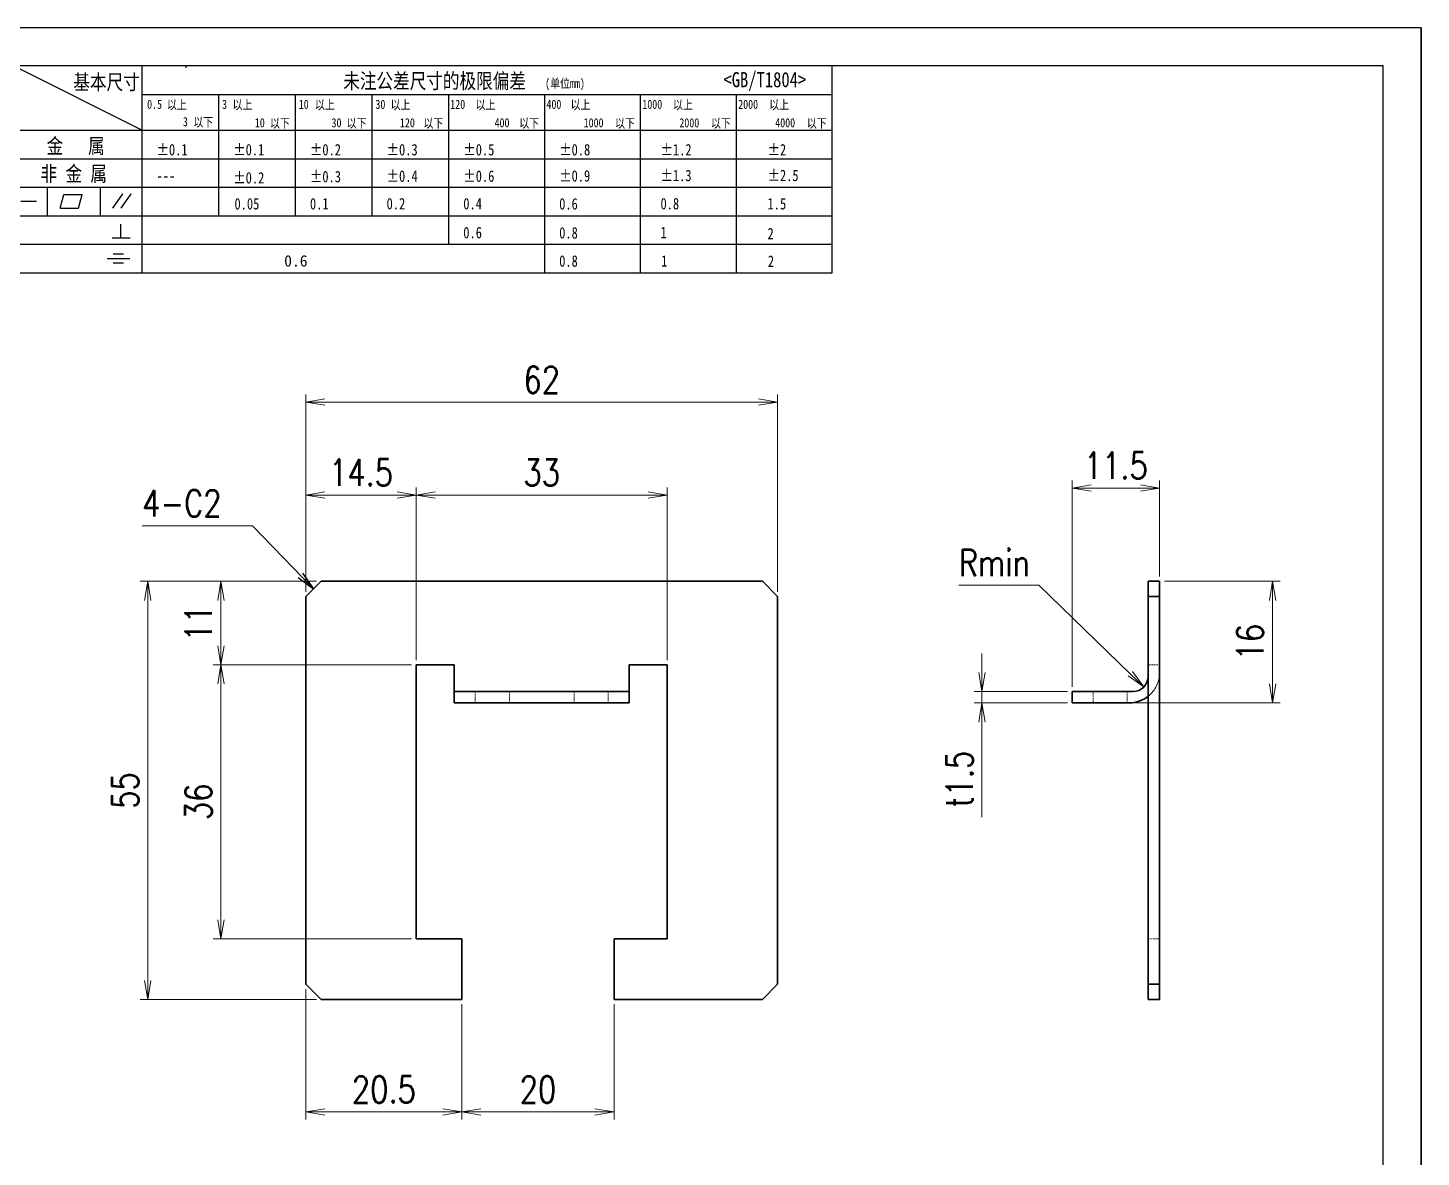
# Model space of a CAD drawing. Header units: millimetres. Extents: x 1201 to 11615, y -7347 to 2683.
# Drawn here: x 4420.2 to 4603.3, y 1664.2 to 1812.7 of the extents above; entities that cross this region are included whole.
import ezdxf

# ---------------------------------------------------------------- set-up
doc = ezdxf.new("R2010")
doc.units = ezdxf.units.MM
doc.linetypes.add('AM_ISO02W050x2', pattern=[3.75, 3, -0.75])
for name, color, linetype, lineweight in [('DIM', 3, 'Continuous', 20), ('DRAWING', 7, 'Continuous', 35), ('HIDDEN', 1, 'AM_ISO02W050x2', 18), ('图框', 7, 'Continuous', 15)]:
    doc.layers.add(name, color=color, linetype=linetype, lineweight=lineweight)
doc.layers.add('图\\M+19E79\\M+195B6\\M+18E9A', color=7, linetype='Continuous')
doc.styles.add('DIM', font='romans.shx', dxfattribs={"width": 0.8, "bigfont": 'bigfont.shx'})
doc.styles.add('国标', font='simfang.ttf', dxfattribs={"width": 0.8})
doc.dimstyles.new('YH 1-1', dxfattribs={"dimtxt": 3.5, "dimasz": 2.5, "dimexe": 1, "dimexo": 0.625, "dimgap": 1.2, "dimtad": 1, "dimtoh": 1, "dimzin": 9, "dimdsep": 46, "dimtxsty": 'DIM', "dimblk": 'OPEN', "dimcen": 0, "dimclrd": 8, "dimclre": 8, "dimclrt": 2, "dimazin": 2, "dimtfac": 0.5, "dimtmove": 0, "dimatfit": 3, "dimldrblk": 'OPEN', "dimfxl": 0, "dimtolj": 1, "dimlwd": 13, "dimlwe": 13, "dimarcsym": 0})
doc.dimstyles.new('YH 1-1$0', dxfattribs={"dimtxt": 3.5, "dimasz": 2.5, "dimexe": 1, "dimexo": 0.625, "dimgap": 1.2, "dimtad": 1, "dimzin": 9, "dimdsep": 46, "dimtxsty": 'DIM', "dimblk": 'OPEN', "dimcen": 0, "dimclrd": 8, "dimclre": 8, "dimclrt": 2, "dimazin": 2, "dimtfac": 0.5, "dimtmove": 0, "dimatfit": 3, "dimldrblk": 'OPEN', "dimfxl": 0, "dimtolj": 1, "dimlwd": 13, "dimlwe": 13, "dimarcsym": 0})
doc.dimstyles.new('YH 1-1$4', dxfattribs={"dimtxt": 3.5, "dimasz": 2.5, "dimexe": 1, "dimexo": 0.625, "dimgap": 1.2, "dimtad": 1, "dimtoh": 1, "dimzin": 9, "dimdsep": 46, "dimtxsty": 'DIM', "dimblk": 'OPEN', "dimcen": 0, "dimclrd": 8, "dimclre": 8, "dimclrt": 2, "dimazin": 2, "dimtfac": 0.5, "dimtmove": 0, "dimatfit": 3, "dimldrblk": 'OPEN', "dimfxl": 0, "dimtolj": 1, "dimlwd": 13, "dimlwe": 13, "dimarcsym": 0})

# ---------------------------------------------------------------- blocks, each defined once
blk = doc.blocks.new('_Open')
at = {"color": 0, "linetype": 'ByBlock', "lineweight": -2}
for p, q in [((-1, 0.167), (0, 0)), ((-1, -0.167), (0, 0)), ((0, 0), (-1, 0))]:
    blk.add_line(p, q, dxfattribs=at)
blk = doc.blocks.new('*D96')
at = {"layer": 'Defpoints', "color": 0, "ltscale": 2, "transparency": 16777216}
for p in [(4518.71, 1763.43), (4456.71, 1737.87), (4518.71, 1737.87)]:
    blk.add_point(p, dxfattribs=at)
at = {"layer": 'DIM', "color": 8, "lineweight": 13, "ltscale": 2, "transparency": 16777216}
for p, q in [((4456.71, 1738.5), (4456.71, 1764.43)), ((4518.71, 1738.5), (4518.71, 1764.43)), ((4459.21, 1763.43), (4516.21, 1763.43))]:
    blk.add_line(p, q, dxfattribs=at)
at = {"layer": 'DIM', "color": 8, "lineweight": 13, "ltscale": 2, "transparency": 16777216, "xscale": 2.5, "yscale": 2.5, "zscale": 2.5, "rotation": 180}
blk.add_blockref('_Open', (4456.71, 1763.43), dxfattribs=at)
at = {"layer": 'DIM', "color": 8, "lineweight": 13, "ltscale": 2, "transparency": 16777216, "xscale": 2.5, "yscale": 2.5, "zscale": 2.5}
blk.add_blockref('_Open', (4518.71, 1763.43), dxfattribs=at)
at = {"layer": 'DIM', "color": 2, "ltscale": 2, "transparency": 16777216, "insert": (4487.71, 1766.38), "char_height": 3.5, "attachment_point": 5, "style": 'DIM'}
blk.add_mtext('\\A1;62', dxfattribs=at)
blk = doc.blocks.new('*D97')
at = {"layer": 'Defpoints', "color": 0, "ltscale": 2, "transparency": 16777216}
for p in [(4458.71, 1739.87), (4435.92, 1684.87), (4458.71, 1684.87)]:
    blk.add_point(p, dxfattribs=at)
at = {"layer": 'DIM', "color": 8, "lineweight": 13, "ltscale": 2, "transparency": 16777216}
for p, q in [((4458.09, 1739.87), (4434.92, 1739.87)), ((4435.92, 1737.37), (4435.92, 1687.37)), ((4458.09, 1684.87), (4434.92, 1684.87))]:
    blk.add_line(p, q, dxfattribs=at)
at = {"layer": 'DIM', "color": 8, "lineweight": 13, "ltscale": 2, "transparency": 16777216, "xscale": 2.5, "yscale": 2.5, "zscale": 2.5}
for p, rotation in [((4435.92, 1739.87), 90), ((4435.92, 1684.87), 270)]:
    blk.add_blockref('_Open', p, dxfattribs=dict(at, rotation=rotation))
at = {"layer": 'DIM', "color": 2, "ltscale": 2, "transparency": 16777216, "insert": (4432.97, 1712.37), "char_height": 3.5, "attachment_point": 5, "rotation": 90, "style": 'DIM'}
blk.add_mtext('\\A1;55', dxfattribs=at)
blk = doc.blocks.new('*D122')
at = {"layer": 'Defpoints', "color": 0, "ltscale": 2, "transparency": 16777216}
for p in [(4456.71, 1751.22), (4456.71, 1737.87), (4471.21, 1728.87)]:
    blk.add_point(p, dxfattribs=at)
at = {"layer": 'DIM', "color": 8, "lineweight": 13, "ltscale": 2, "transparency": 16777216}
for p, q in [((4456.71, 1738.5), (4456.71, 1752.22)), ((4468.71, 1751.22), (4459.21, 1751.22)), ((4471.21, 1729.5), (4471.21, 1752.22))]:
    blk.add_line(p, q, dxfattribs=at)
at = {"layer": 'DIM', "color": 8, "lineweight": 13, "ltscale": 2, "transparency": 16777216, "xscale": 2.5, "yscale": 2.5, "zscale": 2.5, "rotation": 180}
blk.add_blockref('_Open', (4456.71, 1751.22), dxfattribs=at)
at = {"layer": 'DIM', "color": 8, "lineweight": 13, "ltscale": 2, "transparency": 16777216, "xscale": 2.5, "yscale": 2.5, "zscale": 2.5}
blk.add_blockref('_Open', (4471.21, 1751.22), dxfattribs=at)
at = {"layer": 'DIM', "color": 2, "ltscale": 2, "transparency": 16777216, "insert": (4463.96, 1754.17), "char_height": 3.5, "attachment_point": 5, "style": 'DIM'}
blk.add_mtext('\\A1;14.5', dxfattribs=at)
blk = doc.blocks.new('*D123')
at = {"layer": 'Defpoints', "color": 0, "ltscale": 2, "transparency": 16777216}
for p in [(4504.21, 1751.22), (4471.21, 1728.87), (4504.21, 1728.87)]:
    blk.add_point(p, dxfattribs=at)
at = {"layer": 'DIM', "color": 8, "lineweight": 13, "ltscale": 2, "transparency": 16777216}
for p, q in [((4471.21, 1729.5), (4471.21, 1752.22)), ((4473.71, 1751.22), (4501.71, 1751.22)), ((4504.21, 1729.5), (4504.21, 1752.22))]:
    blk.add_line(p, q, dxfattribs=at)
at = {"layer": 'DIM', "color": 8, "lineweight": 13, "ltscale": 2, "transparency": 16777216, "xscale": 2.5, "yscale": 2.5, "zscale": 2.5, "rotation": 180}
blk.add_blockref('_Open', (4471.21, 1751.22), dxfattribs=at)
at = {"layer": 'DIM', "color": 8, "lineweight": 13, "ltscale": 2, "transparency": 16777216, "xscale": 2.5, "yscale": 2.5, "zscale": 2.5}
blk.add_blockref('_Open', (4504.21, 1751.22), dxfattribs=at)
at = {"layer": 'DIM', "color": 2, "ltscale": 2, "transparency": 16777216, "insert": (4487.71, 1754.17), "char_height": 3.5, "attachment_point": 5, "style": 'DIM'}
blk.add_mtext('\\A1;33', dxfattribs=at)
blk = doc.blocks.new('*D124')
at = {"layer": 'Defpoints', "color": 0, "ltscale": 2, "transparency": 16777216}
for p in [(4456.71, 1686.87), (4477.21, 1684.87), (4456.71, 1670.1)]:
    blk.add_point(p, dxfattribs=at)
at = {"layer": 'DIM', "color": 8, "lineweight": 13, "ltscale": 2, "transparency": 16777216}
for p, q in [((4456.71, 1686.25), (4456.71, 1669.1)), ((4477.21, 1684.25), (4477.21, 1669.1)), ((4474.71, 1670.1), (4459.21, 1670.1))]:
    blk.add_line(p, q, dxfattribs=at)
at = {"layer": 'DIM', "color": 8, "lineweight": 13, "ltscale": 2, "transparency": 16777216, "xscale": 2.5, "yscale": 2.5, "zscale": 2.5, "rotation": 180}
blk.add_blockref('_Open', (4456.71, 1670.1), dxfattribs=at)
at = {"layer": 'DIM', "color": 8, "lineweight": 13, "ltscale": 2, "transparency": 16777216, "xscale": 2.5, "yscale": 2.5, "zscale": 2.5}
blk.add_blockref('_Open', (4477.21, 1670.1), dxfattribs=at)
at = {"layer": 'DIM', "color": 2, "ltscale": 2, "transparency": 16777216, "insert": (4466.96, 1673.05), "char_height": 3.5, "attachment_point": 5, "style": 'DIM'}
blk.add_mtext('\\A1;20.5', dxfattribs=at)
blk = doc.blocks.new('*D125')
at = {"layer": 'Defpoints', "color": 0, "ltscale": 2, "transparency": 16777216}
for p in [(4477.21, 1684.87), (4497.21, 1684.87), (4497.21, 1670.1)]:
    blk.add_point(p, dxfattribs=at)
at = {"layer": 'DIM', "color": 8, "lineweight": 13, "ltscale": 2, "transparency": 16777216}
for p, q in [((4477.21, 1684.25), (4477.21, 1669.1)), ((4497.21, 1684.25), (4497.21, 1669.1)), ((4479.71, 1670.1), (4494.71, 1670.1))]:
    blk.add_line(p, q, dxfattribs=at)
at = {"layer": 'DIM', "color": 8, "lineweight": 13, "ltscale": 2, "transparency": 16777216, "xscale": 2.5, "yscale": 2.5, "zscale": 2.5, "rotation": 180}
blk.add_blockref('_Open', (4477.21, 1670.1), dxfattribs=at)
at = {"layer": 'DIM', "color": 8, "lineweight": 13, "ltscale": 2, "transparency": 16777216, "xscale": 2.5, "yscale": 2.5, "zscale": 2.5}
blk.add_blockref('_Open', (4497.21, 1670.1), dxfattribs=at)
at = {"layer": 'DIM', "color": 2, "ltscale": 2, "transparency": 16777216, "insert": (4487.21, 1673.05), "char_height": 3.5, "attachment_point": 5, "style": 'DIM'}
blk.add_mtext('\\A1;20', dxfattribs=at)
blk = doc.blocks.new('*D126')
at = {"layer": 'Defpoints', "color": 0, "ltscale": 2, "transparency": 16777216}
for p in [(4445.54, 1728.87), (4471.21, 1728.87), (4471.21, 1692.87)]:
    blk.add_point(p, dxfattribs=at)
at = {"layer": 'DIM', "color": 8, "lineweight": 13, "ltscale": 2, "transparency": 16777216}
for p, q in [((4470.59, 1728.87), (4444.54, 1728.87)), ((4445.54, 1695.37), (4445.54, 1726.37)), ((4470.59, 1692.87), (4444.54, 1692.87))]:
    blk.add_line(p, q, dxfattribs=at)
at = {"layer": 'DIM', "color": 8, "lineweight": 13, "ltscale": 2, "transparency": 16777216, "xscale": 2.5, "yscale": 2.5, "zscale": 2.5}
for p, rotation in [((4445.54, 1728.87), 90), ((4445.54, 1692.87), 270)]:
    blk.add_blockref('_Open', p, dxfattribs=dict(at, rotation=rotation))
at = {"layer": 'DIM', "color": 2, "ltscale": 2, "transparency": 16777216, "insert": (4442.59, 1710.87), "char_height": 3.5, "attachment_point": 5, "rotation": 90, "style": 'DIM'}
blk.add_mtext('\\A1;36', dxfattribs=at)
blk = doc.blocks.new('*D127')
at = {"layer": 'Defpoints', "color": 0, "ltscale": 2, "transparency": 16777216}
for p in [(4557.42, 1752.14), (4568.92, 1739.87), (4557.42, 1725.37)]:
    blk.add_point(p, dxfattribs=at)
at = {"layer": 'DIM', "color": 8, "lineweight": 13, "ltscale": 2, "transparency": 16777216}
for p, q in [((4557.42, 1726), (4557.42, 1753.14)), ((4568.92, 1740.5), (4568.92, 1753.14)), ((4566.42, 1752.14), (4559.92, 1752.14))]:
    blk.add_line(p, q, dxfattribs=at)
at = {"layer": 'DIM', "color": 8, "lineweight": 13, "ltscale": 2, "transparency": 16777216, "xscale": 2.5, "yscale": 2.5, "zscale": 2.5, "rotation": 180}
blk.add_blockref('_Open', (4557.42, 1752.14), dxfattribs=at)
at = {"layer": 'DIM', "color": 8, "lineweight": 13, "ltscale": 2, "transparency": 16777216, "xscale": 2.5, "yscale": 2.5, "zscale": 2.5}
blk.add_blockref('_Open', (4568.92, 1752.14), dxfattribs=at)
at = {"layer": 'DIM', "color": 2, "ltscale": 2, "transparency": 16777216, "insert": (4563.17, 1755.09), "char_height": 3.5, "attachment_point": 5, "style": 'DIM'}
blk.add_mtext('\\A1;11.5', dxfattribs=at)
blk = doc.blocks.new('*D128')
at = {"layer": 'Defpoints', "color": 0, "ltscale": 2, "transparency": 16777216}
for p in [(4557.42, 1725.37), (4545.56, 1723.87), (4557.42, 1723.87)]:
    blk.add_point(p, dxfattribs=at)
at = {"layer": 'DIM', "color": 8, "lineweight": 13, "ltscale": 2, "transparency": 16777216}
for p, q in [((4545.56, 1727.87), (4545.56, 1730.37)), ((4556.8, 1725.37), (4544.56, 1725.37)), ((4545.56, 1725.37), (4545.56, 1723.87)), ((4556.8, 1723.87), (4544.56, 1723.87)), ((4545.56, 1721.37), (4545.56, 1708.87))]:
    blk.add_line(p, q, dxfattribs=at)
at = {"layer": 'DIM', "color": 8, "lineweight": 13, "ltscale": 2, "transparency": 16777216, "xscale": 2.5, "yscale": 2.5, "zscale": 2.5}
for p, rotation in [((4545.56, 1725.37), 270), ((4545.56, 1723.87), 90)]:
    blk.add_blockref('_Open', p, dxfattribs=dict(at, rotation=rotation))
at = {"layer": 'DIM', "color": 2, "ltscale": 2, "transparency": 16777216, "insert": (4542.61, 1713.87), "char_height": 3.5, "attachment_point": 5, "rotation": 90, "style": 'DIM'}
blk.add_mtext('\\A1;t1.5', dxfattribs=at)
blk = doc.blocks.new('*D135')
at = {"layer": 'Defpoints', "color": 0, "ltscale": 2, "transparency": 16777216}
for p in [(4565.42, 1727.37), (4566.86, 1725.98)]:
    blk.add_point(p, dxfattribs=at)
at = {"layer": 'DIM', "color": 8, "lineweight": 13, "ltscale": 2, "transparency": 16777216}
for p, q in [((4542.54, 1739.36), (4553.07, 1739.36)), ((4553.07, 1739.36), (4565.06, 1727.72))]:
    blk.add_line(p, q, dxfattribs=at)
at = {"layer": 'DIM', "color": 8, "lineweight": 13, "ltscale": 2, "transparency": 16777216, "xscale": 2.5, "yscale": 2.5, "zscale": 2.5, "rotation": 315.8719210665044}
blk.add_blockref('_Open', (4566.86, 1725.98), dxfattribs=at)
at = {"layer": 'DIM', "color": 2, "ltscale": 2, "transparency": 16777216, "insert": (4547.2, 1742.31), "char_height": 3.5, "attachment_point": 5, "style": 'DIM'}
blk.add_mtext('\\A1;{\\Fromans,bigfont|c134;Rmin}', dxfattribs=at)
blk = doc.blocks.new('*D136')
at = {"layer": 'Defpoints', "color": 0, "ltscale": 2, "transparency": 16777216}
for p in [(4568.92, 1739.87), (4583.78, 1739.87), (4564.92, 1723.87)]:
    blk.add_point(p, dxfattribs=at)
at = {"layer": 'DIM', "color": 8, "lineweight": 13, "ltscale": 2, "transparency": 16777216}
for p, q in [((4569.55, 1739.87), (4584.78, 1739.87)), ((4583.78, 1726.37), (4583.78, 1737.37)), ((4565.55, 1723.87), (4584.78, 1723.87))]:
    blk.add_line(p, q, dxfattribs=at)
at = {"layer": 'DIM', "color": 8, "lineweight": 13, "ltscale": 2, "transparency": 16777216, "xscale": 2.5, "yscale": 2.5, "zscale": 2.5}
for p, rotation in [((4583.78, 1739.87), 90), ((4583.78, 1723.87), 270)]:
    blk.add_blockref('_Open', p, dxfattribs=dict(at, rotation=rotation))
at = {"layer": 'DIM', "color": 2, "ltscale": 2, "transparency": 16777216, "insert": (4580.83, 1731.87), "char_height": 3.5, "attachment_point": 5, "rotation": 90, "style": 'DIM'}
blk.add_mtext('\\A1;16', dxfattribs=at)
blk = doc.blocks.new('*D137')
at = {"layer": 'Defpoints', "color": 0, "ltscale": 2, "transparency": 16777216}
for p in [(4445.54, 1739.87), (4458.71, 1739.87), (4471.21, 1728.87)]:
    blk.add_point(p, dxfattribs=at)
at = {"layer": 'DIM', "color": 8, "lineweight": 13, "ltscale": 2, "transparency": 16777216}
for p, q in [((4458.09, 1739.87), (4444.54, 1739.87)), ((4445.54, 1731.37), (4445.54, 1737.37)), ((4470.59, 1728.87), (4444.54, 1728.87))]:
    blk.add_line(p, q, dxfattribs=at)
at = {"layer": 'DIM', "color": 8, "lineweight": 13, "ltscale": 2, "transparency": 16777216, "xscale": 2.5, "yscale": 2.5, "zscale": 2.5}
for p, rotation in [((4445.54, 1739.87), 90), ((4445.54, 1728.87), 270)]:
    blk.add_blockref('_Open', p, dxfattribs=dict(at, rotation=rotation))
at = {"layer": 'DIM', "color": 2, "ltscale": 2, "transparency": 16777216, "insert": (4442.59, 1734.37), "char_height": 3.5, "attachment_point": 5, "rotation": 90, "style": 'DIM'}
blk.add_mtext('\\A1;11', dxfattribs=at)
blk = doc.blocks.new('GZDEH零件A4图框V01版')
at = {"layer": 'Defpoints', "linetype": 'Continuous'}
for p, q in [((210, 297), (0, 297)), ((210, 0), (210, 297)), ((210, 297), (210, 0))]:
    blk.add_line(p, q, dxfattribs=at)
at = {"layer": '图\\M+19E79\\M+195B6\\M+18E9A', "linetype": 'Continuous'}
for p, q in [((205, 292), (25, 292)), ((205, 13.5), (205, 292))]:
    blk.add_line(p, q, dxfattribs=at)
at = {"layer": '图\\M+19E79\\M+195B6\\M+18E9A', "color": 9}
for p, q in [((25, 292), (41.88, 283.54)), ((41.88, 264.79), (41.88, 292)), ((47.66, 291.75), (47.66, 292)), ((132.6, 264.79), (132.6, 292)), ((41.88, 288.22), (132.6, 288.22)), ((51.96, 272.29), (51.96, 288.22)), ((62.04, 272.29), (62.04, 288.22)), ((72.12, 272.29), (72.12, 288.22)), ((82.2, 268.54), (82.2, 288.22)), ((94.8, 264.79), (94.8, 288.22)), ((107.4, 264.79), (107.4, 288.22)), ((120, 264.79), (120, 288.22)), ((25, 283.54), (132.6, 283.54)), ((25, 279.79), (132.6, 279.79)), ((25, 276.04), (132.6, 276.04)), ((29.43, 272.34), (29.43, 276.04)), ((31.1, 273.3), (31.58, 275.09)), ((31.58, 275.09), (33.99, 275.09)), ((33.51, 273.3), (33.99, 275.09)), ((36.42, 272.34), (36.42, 276.04)), ((38.03, 273.3), (39.36, 275.16)), ((39.11, 273.3), (40.45, 275.16)), ((25.94, 274.19), (28, 274.19)), ((31.1, 273.3), (33.51, 273.3)), ((25, 272.29), (132.6, 272.29)), ((39.09, 269.41), (39.09, 271.18)), ((37.93, 269.41), (40.32, 269.41)), ((25, 268.54), (132.6, 268.54)), ((37.3, 266.69), (40.28, 266.69)), ((38.08, 267.29), (39.43, 267.29)), ((38.08, 266.09), (39.44, 266.09)), ((25, 264.79), (132.6, 264.79))]:
    blk.add_line(p, q, dxfattribs=at)
at = {"layer": '图\\M+19E79\\M+195B6\\M+18E9A', "color": 9, "style": '国标', "width": 0.8}
for s, height, p in [('未注公差尺寸的极限偏差', 2, (68.32, 289.02)), ('<GB/T1804>', 2, (118.29, 289.19)), ('基本尺寸', 2, (32.84, 288.88)), ('30', 1.2, (72.55, 286.35)), ('金   属', 2, (29.33, 280.48)), ('±0.1', 1.5, (43.78, 280.23)), ('±0.1', 1.5, (53.86, 280.23)), ('±0.2', 1.5, (63.94, 280.23)), ('±0.3', 1.5, (74.02, 280.23)), ('±0.5', 1.5, (84.1, 280.23)), ('±0.8', 1.5, (96.7, 280.23)), ('±1.2', 1.5, (110.02, 280.23)), ('±2', 1.5, (124.09, 280.23)), ('非 金 属', 2, (28.53, 276.82)), ('±0.4', 1.5, (74.02, 276.75)), ('±0.6', 1.5, (84.1, 276.75)), ('±0.9', 1.5, (96.7, 276.78)), ('±1.3', 1.5, (110.02, 276.84)), ('±2.5', 1.5, (124.09, 276.85)), ('---', 1.5, (43.78, 276.81)), ('±0.2', 1.5, (53.86, 276.54)), ('±0.3', 1.5, (63.94, 276.69)), ('0.1', 1.5, (63.94, 273.12)), ('0.2', 1.5, (74.02, 273.13)), ('0.4', 1.5, (84.1, 273.13)), ('0.6', 1.5, (96.7, 273.11)), ('0.8', 1.5, (110.02, 273.13)), ('1.5', 1.5, (124.09, 273.12)), ('0.6', 1.5, (84.1, 269.33)), ('0.8', 1.5, (96.7, 269.3)), ('1', 1.5, (110.02, 269.34)), ('2', 1.5, (124.09, 269.2)), ('0.8', 1.5, (96.7, 265.59)), ('1', 1.5, (110.1, 265.6)), ('2', 1.5, (124.13, 265.57))]:
    blk.add_text(s, height=height, dxfattribs=at).set_placement(p)
at = {"layer": '图\\M+19E79\\M+195B6\\M+18E9A', "color": 9, "lineweight": 15, "style": '国标', "width": 0.8}
for s, p in [('0.5', (42.54, 286.35)), ('以上', (45.15, 286.3)), ('3', (52.39, 286.35)), ('以上', (53.76, 286.3)), ('10', (62.47, 286.35)), ('以上', (64.6, 286.3)), ('以上', (74.53, 286.3)), ('120', (82.39, 286.35)), ('以上', (85.72, 286.3)), ('400', (95.03, 286.35)), ('以上', (98.19, 286.3)), ('1000', (107.63, 286.35)), ('以上', (111.67, 286.3)), ('2000', (120.23, 286.35)), ('以上', (124.31, 286.3)), ('3', (47.24, 284.06)), ('以下', (48.61, 284.01)), ('10', (56.7, 283.92)), ('以下', (58.69, 283.87)), ('30', (66.78, 283.92)), ('以下', (68.77, 283.87)), ('120', (75.77, 283.92)), ('以下', (78.85, 283.87)), ('400', (88.21, 283.92)), ('以下', (91.45, 283.87)), ('1000', (99.92, 283.92)), ('以下', (104.05, 283.87)), ('2000', (112.5, 283.92)), ('以下', (116.65, 283.87)), ('4000', (125.1, 283.92)), ('以下', (129.25, 283.87))]:
    blk.add_text(s, height=1.2, dxfattribs=at).set_placement(p)
at = {"layer": '图\\M+19E79\\M+195B6\\M+18E9A', "color": 9, "lineweight": 13, "style": '国标'}
blk.add_text('0.6', height=1.5, dxfattribs=at).set_placement((60.56, 265.61))
at = {"layer": '图\\M+19E79\\M+195B6\\M+18E9A', "color": 9, "lineweight": 15, "insert": (94.85, 290.31), "char_height": 1.2, "width": 8.7957, "attachment_point": 1, "style": '国标'}
blk.add_mtext('(单位mm)', dxfattribs=at)
at = {"layer": '图\\M+19E79\\M+195B6\\M+18E9A', "color": 9, "insert": (54.02, 273.09), "char_height": 1.5, "attachment_point": 7, "style": '国标'}
blk.add_mtext_dynamic_manual_height_columns('0.05', width=5.1982, gutter_width=12.5, heights=[0], dxfattribs=at)

msp = doc.modelspace()

# ---------------------------------------------------------------- linework, layer by layer
at = {"layer": 'DRAWING', "lineweight": 35, "ltscale": 0.070711}
for p, q in [((4458.712, 1739.875), (4456.712, 1737.875)), ((4518.712, 1737.875), (4516.712, 1739.875)), ((4456.712, 1686.875), (4458.712, 1684.875)), ((4516.712, 1684.875), (4518.712, 1686.875))]:
    msp.add_line(p, q, dxfattribs=at)
at = {"layer": 'DRAWING', "lineweight": 35}
for p, q in [((4516.712, 1739.875), (4458.712, 1739.875)), ((4456.712, 1737.875), (4456.712, 1686.875)), ((4518.712, 1686.875), (4518.712, 1737.875)), ((4567.423, 1686.875), (4567.423, 1737.875)), ((4568.923, 1737.875), (4568.923, 1686.875)), ((4471.212, 1692.875), (4471.212, 1728.875)), ((4504.212, 1728.875), (4504.212, 1692.875)), ((4499.212, 1725.375), (4476.212, 1725.375)), ((4476.212, 1723.875), (4499.212, 1723.875))]:
    msp.add_line(p, q, dxfattribs=at)
at = {"layer": 'DRAWING', "lineweight": 35, "ltscale": 0.05}
for p, q in [((4567.423, 1737.875), (4567.423, 1739.875)), ((4568.923, 1737.875), (4568.923, 1739.875)), ((4476.212, 1727.375), (4476.212, 1725.375)), ((4499.212, 1725.375), (4499.212, 1727.375)), ((4567.423, 1684.875), (4567.423, 1686.875)), ((4568.923, 1686.875), (4568.923, 1684.875))]:
    msp.add_line(p, q, dxfattribs=at)
at = {"layer": 'DRAWING', "lineweight": 35, "ltscale": 0.0375}
for p, q in [((4567.423, 1739.875), (4568.923, 1739.875)), ((4567.423, 1737.875), (4568.923, 1737.875)), ((4476.212, 1728.875), (4476.212, 1727.375)), ((4499.212, 1727.375), (4499.212, 1728.875)), ((4476.212, 1725.375), (4476.212, 1723.875)), ((4499.212, 1725.375), (4499.212, 1723.875)), ((4557.423, 1725.375), (4557.423, 1723.875)), ((4568.923, 1686.875), (4567.423, 1686.875)), ((4568.923, 1684.875), (4567.423, 1684.875))]:
    msp.add_line(p, q, dxfattribs=at)
at = {"layer": 'DRAWING', "lineweight": 35, "ltscale": 0.125}
for p, q in [((4471.212, 1728.875), (4476.212, 1728.875)), ((4499.212, 1728.875), (4504.212, 1728.875))]:
    msp.add_line(p, q, dxfattribs=at)
at = {"layer": 'DRAWING', "lineweight": 35, "ltscale": 0.2}
for p, q in [((4557.423, 1725.375), (4565.423, 1725.375)), ((4477.212, 1684.875), (4477.212, 1692.875)), ((4497.212, 1692.875), (4497.212, 1684.875))]:
    msp.add_line(p, q, dxfattribs=at)
at = {"layer": 'DRAWING', "lineweight": 35, "ltscale": 0.1875}
msp.add_line((4564.923, 1723.875), (4557.423, 1723.875), dxfattribs=at)
at = {"layer": 'DRAWING', "lineweight": 35, "ltscale": 0.15}
msp.add_line((4477.212, 1692.875), (4471.212, 1692.875), dxfattribs=at)
at = {"layer": 'DRAWING', "lineweight": 35, "ltscale": 0.175}
msp.add_line((4504.212, 1692.875), (4497.212, 1692.875), dxfattribs=at)
at = {"layer": 'DRAWING', "lineweight": 35, "ltscale": 0.4625}
msp.add_line((4458.712, 1684.875), (4477.212, 1684.875), dxfattribs=at)
at = {"layer": 'DRAWING', "lineweight": 35, "ltscale": 0.4875}
msp.add_line((4497.212, 1684.875), (4516.712, 1684.875), dxfattribs=at)
at = {"layer": 'DRAWING', "lineweight": 35}
for centre, radius, start, end in [((4565.423, 1727.375), 2, 270, 0), ((4564.923, 1727.875), 4, 359.84746, 0), ((4564.923, 1727.875), 4, 270, 308.68193)]:
    msp.add_arc(centre, radius, start, end, dxfattribs=at)
at = {"layer": 'HIDDEN', "ltscale": 0.0375}
for p, q in [((4567.423, 1737.875), (4568.923, 1737.875)), ((4568.923, 1728.875), (4567.423, 1728.875)), ((4478.962, 1723.875), (4478.962, 1725.375)), ((4483.462, 1723.875), (4483.462, 1725.375)), ((4491.962, 1723.875), (4491.962, 1725.375)), ((4496.462, 1723.875), (4496.462, 1725.375)), ((4560.173, 1725.375), (4560.173, 1723.875)), ((4560.173, 1725.375), (4560.173, 1723.875)), ((4564.673, 1723.875), (4564.673, 1725.375)), ((4564.673, 1723.875), (4564.673, 1725.375)), ((4567.423, 1692.875), (4568.923, 1692.875)), ((4567.423, 1686.875), (4568.923, 1686.875))]:
    msp.add_line(p, q, dxfattribs=at)
at = {"layer": 'HIDDEN'}
msp.add_arc((4564.923, 1727.875), 4, 308.68193, 359.84746, dxfattribs=at)

# ---------------------------------------------------------------- block references
at = {"layer": '图框'}
msp.add_blockref('GZDEH零件A4图框V01版', (4393.302, 1515.65), dxfattribs=at)

# ---------------------------------------------------------------- texts
at = {"layer": 'DIM', "color": 2, "ltscale": 2, "insert": (4435.185, 1748.375), "char_height": 3.5, "attachment_point": 7, "style": 'DIM'}
msp.add_mtext('{\\Fromans,bigfont|c134;4-C2}', dxfattribs=at)

# ---------------------------------------------------------------- dimensions: what is measured, and where the dimension line sits
at = {"layer": 'DIM', "ltscale": 2}
for base, p1, p2, picture, middle in [((4518.712, 1763.429), (4456.712, 1737.875), (4518.712, 1737.875), '*D96', (4487.712, 1766.379)), ((4456.712, 1751.218), (4471.212, 1728.875), (4456.712, 1737.875), '*D122', (4463.962, 1754.168)), ((4504.212, 1751.218), (4471.212, 1728.875), (4504.212, 1728.875), '*D123', (4487.712, 1754.168)), ((4557.423, 1752.135), (4568.923, 1739.875), (4557.423, 1725.375), '*D127', (4563.173, 1755.085)), ((4456.712, 1670.103), (4477.212, 1684.875), (4456.712, 1686.875), '*D124', (4466.962, 1673.053)), ((4497.212, 1670.103), (4477.212, 1684.875), (4497.212, 1684.875), '*D125', (4487.212, 1673.053))]:
    dim = msp.add_linear_dim(base=base, p1=p1, p2=p2, dimstyle='YH 1-1$0', dxfattribs=at)
    dim.commit()
    dim.dimension.update_dxf_attribs({"geometry": picture, "text_midpoint": middle})
dim = msp.add_radius_dim(center=(4565.423, 1727.375), mpoint=(4566.859, 1725.982), text='{\\Fromans,bigfont|c134;Rmin}', dimstyle='YH 1-1$4', override={"dimtmove": 1}, dxfattribs=at)
dim.commit()
dim.dimension.update_dxf_attribs({"geometry": '*D135', "text_midpoint": (4553.069, 1739.358), "dimtype": 164})
for base, p1, p2, picture, middle in [((4435.922, 1684.875), (4458.712, 1739.875), (4458.712, 1684.875), '*D97', (4432.972, 1712.375)), ((4445.543, 1739.875), (4471.212, 1728.875), (4458.712, 1739.875), '*D137', (4442.593, 1734.375)), ((4583.784, 1739.875), (4564.923, 1723.875), (4568.923, 1739.875), '*D136', (4580.834, 1731.875)), ((4445.543, 1728.875), (4471.212, 1692.875), (4471.212, 1728.875), '*D126', (4442.593, 1710.875))]:
    dim = msp.add_linear_dim(base=base, p1=p1, p2=p2, angle=90, dimstyle='YH 1-1$0', dxfattribs=at)
    dim.commit()
    dim.dimension.update_dxf_attribs({"geometry": picture, "text_midpoint": middle})
dim = msp.add_linear_dim(base=(4545.559, 1723.875), p1=(4557.423, 1725.375), p2=(4557.423, 1723.875), angle=90, dimstyle='YH 1-1$0', override={"dimpost": 't<>'}, dxfattribs=at)
dim.commit()
dim.dimension.update_dxf_attribs({"geometry": '*D128', "text_midpoint": (4542.609, 1713.875)})

# ---------------------------------------------------------------- leaders
at = {"layer": 'DIM', "ltscale": 2, "annotation_type": 0, "has_hookline": 1, "hookline_direction": 1, "text_width": 10.8}
msp.add_leader([(4457.712, 1738.875), (4449.685, 1747.175), (4447.185, 1747.175)], dimstyle='YH 1-1', override={"dimgap": 1.2, "dimtad": 1}, dxfattribs=at)

doc.saveas('drawing.dxf')
